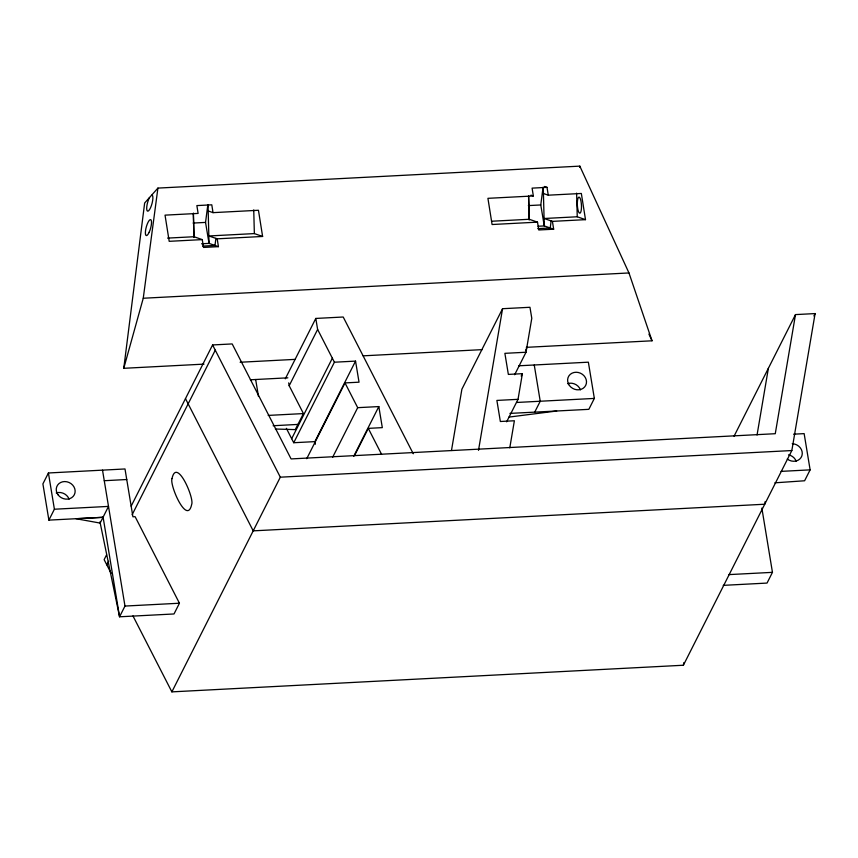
<?xml version="1.0" encoding="UTF-8"?>
<svg xmlns="http://www.w3.org/2000/svg" width="858" height="858" viewBox="0 0 858 858"><rect width="100%" height="100%" fill="white"/><g stroke="black" fill="none" stroke-linecap="round" stroke-linejoin="round"><path stroke-width="1.29" d="M204.011 364.124L123.767 368.307L144.648 203.024L157.915 188.095L579.815 166.13L628.968 272.951L652.026 340.798L526.308 347.34M208.279 210.993L213.031 212.645L258.451 210.274L262.612 236.465L254.354 233.591L208.923 235.961L217.192 238.824L218.436 246.654L209.03 243.393L205.545 222.415L207.84 204.762M215.905 238.385L214.983 245.463L202.552 246.107M543.511 193.533L548.262 195.184L581.338 193.468L585.499 219.648L577.241 216.774L544.165 218.5L552.423 221.375L553.667 229.204L544.272 225.933L540.776 204.955L543.071 187.301M551.136 220.924L550.214 228.003L537.794 228.646M123.767 368.307L143.254 298.241L157.915 188.095M451.48 450.493L461.883 389.221L502.552 308.708L529.965 307.282L531.788 318.297L526.018 352.241L514.661 374.731M478.496 450.353L502.552 308.708M509.781 447.833L514.382 420.763L500.353 421.493L496.879 400.429L518.028 399.324L522.383 373.68L508.354 374.41L504.879 353.335L526.018 352.241M579.611 167.342L579.815 166.13M132.958 615.905L171.868 691.87L683.386 665.24L683.837 662.612M757.046 435.027L768.382 368.275M683.386 665.24L791.837 450.547L815.1 313.578L795.495 314.596L775.267 433.708L291.087 458.923L232.186 343.929L212.591 344.948L131.156 506.156M765.175 501.587L764.725 504.225L253.207 530.855L185.478 398.627M99.968 521.879L119.562 616.795L174.013 613.963L179.44 603.228L135.114 516.677L132.915 516.795L125 468.961L48.413 472.983L42.9 483.88L48.885 520.12L103.014 517.31L76.062 518.725L100.129 523.08L108.516 506.402L54.397 509.223L48.885 520.12M106.553 554.869L104.14 559.641L111.068 573.176M106.81 564.864L108.623 561.282M132.121 514.768L215.261 350.171M102.52 470.163L124.978 606.059L119.562 616.795L103.099 517.138M285.296 378.818L315.798 318.436L343.211 317.01L413.256 453.743M275.354 429.021L295.281 429.611L303.442 413.577L289.178 385.735L317.621 329.451L315.798 318.436M291.677 438.695L332.346 358.194M334.406 362.215L355.544 361.111L314.886 441.623L293.736 442.728L334.406 362.215L317.621 329.451M171.868 691.87L280.319 477.187L212.591 344.948M306.735 458.687L345.002 382.915L359.03 382.185L355.544 361.111M332.572 457.4L357.689 407.668L345.002 382.915M353.711 456.295L378.828 406.574L357.689 407.668M354.536 455.598L368.286 428.367L382.314 427.638L378.828 406.574M525.536 350.439L526.726 348.069M521.181 376.051L522.383 373.68M506.66 421.814L518.028 399.324M509.92 413.395L534.716 412.14L540.229 401.244L534.255 365.004M518.79 365.798L588.363 362.183L594.347 398.423L588.845 409.33L534.716 412.14M734.04 436.25L795.495 314.596M813.899 315.959L815.1 313.578M793.575 434.18L804.139 433.622L810.124 469.862L804.611 480.77L774.838 482.829M761.85 508.086L772.457 572.35L767.041 583.075L723.208 585.36M508.912 417.095L556.681 411.014M273.112 425.74L297.898 424.42M104.279 480.716L126.759 479.515M548.262 195.184L547.018 187.355L532.099 188.127L533.344 195.967L487.923 198.327L492.084 224.517L537.505 222.147L538.76 229.976L553.667 229.204M193.114 223.059L205.545 222.415M528.346 205.598L540.776 204.955M167.557 238.106L194.015 236.733L202.273 239.607L203.518 247.436L218.436 246.654M491.838 221.225L529.247 219.273L537.505 222.147M202.273 239.607L169.198 241.323L165.036 215.143L198.112 213.417L196.868 205.588L211.787 204.815L213.031 212.645M217.192 238.824L262.612 236.465M552.423 221.375L585.499 219.648M201.576 243.779L209.03 243.393L208.033 204.826M538.052 226.255L544.272 225.933L543.264 187.376M143.254 298.241L628.968 272.951M240.122 362.248L294.948 359.384M363.159 355.834L482.185 349.635M250.386 379.783L287.87 377.82M268.189 415.411L303.442 413.577M516.731 402.466L594.347 398.423M280.319 477.187L791.837 450.547M781.08 471.374L810.124 469.862M124.978 606.059L179.44 603.228M728.624 574.624L772.457 572.35M544.498 186.476L547.018 187.355M530.973 195.141L533.344 195.967M368.286 428.367L381.574 454.311M286.379 428.356L293.736 442.728M648.916 334.116L652.026 340.798M314.886 441.623L315.315 444.262M288.706 382.861L289.178 385.735M255.663 379.515L258.483 396.482M48.413 472.983L54.397 509.223M576.619 193.125L577.241 216.774M528.635 195.624L529.247 219.273M528.56 196.128L529.182 220.066M253.743 209.942L254.354 233.591M193.404 213.084L194.015 236.733M193.329 213.588L193.951 237.516M567.588 383.655A9.674 8.559 26.8 0 1 580.469 389.875M56.22 492.953A9.674 8.559 26.8 0 1 69.112 499.184M792.234 443.704A9.674 8.559 26.8 0 1 801.908 455.77A9.674 8.559 26.8 0 1 787.258 459.041M788.502 454.826A9.674 8.559 26.8 0 1 796.245 461.325M152.027 195.056A8.355 2.263 -74.7 0 1 151.383 205.62A8.355 2.263 -74.7 0 1 146.836 210.017A8.355 2.263 -74.7 0 1 149.507 197.49M172.018 478.592C169.326 484.899 187.173 526.061 191.688 504.365C194.391 498.048 176.534 456.885 172.018 478.592M569.38 385.446A9.674 8.559 26.8 0 0 585.671 385.446A9.674 8.559 26.8 0 0 576.126 372.254A9.674 8.559 26.8 0 0 569.38 385.446M58.012 494.755A9.674 8.559 26.8 0 0 74.314 494.755A9.674 8.559 26.8 0 0 64.768 481.563A9.674 8.559 26.8 0 0 58.012 494.755M149.185 232.228A8.28 2.252 -74.7 0 0 150.665 219.627A8.28 2.252 -74.7 0 0 145.495 230.952A8.28 2.252 -74.7 0 0 149.185 232.228M577.434 201.137A8.054 2.038 87 0 0 579.793 213.202A8.054 2.038 87 0 0 580.973 201.137A8.054 2.038 87 0 0 577.434 201.137"/></g></svg>
